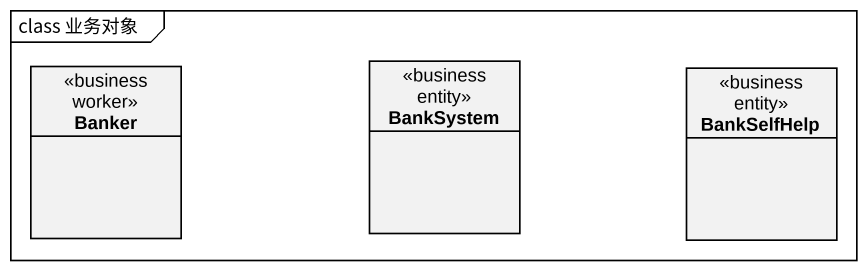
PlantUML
@startuml
mainframe class 业务对象
hide circle
hide empty members
class Banker <<business worker>>
class BankSystem <<business entity>>
class BankSelfHelp <<business entity>>
@enduml
